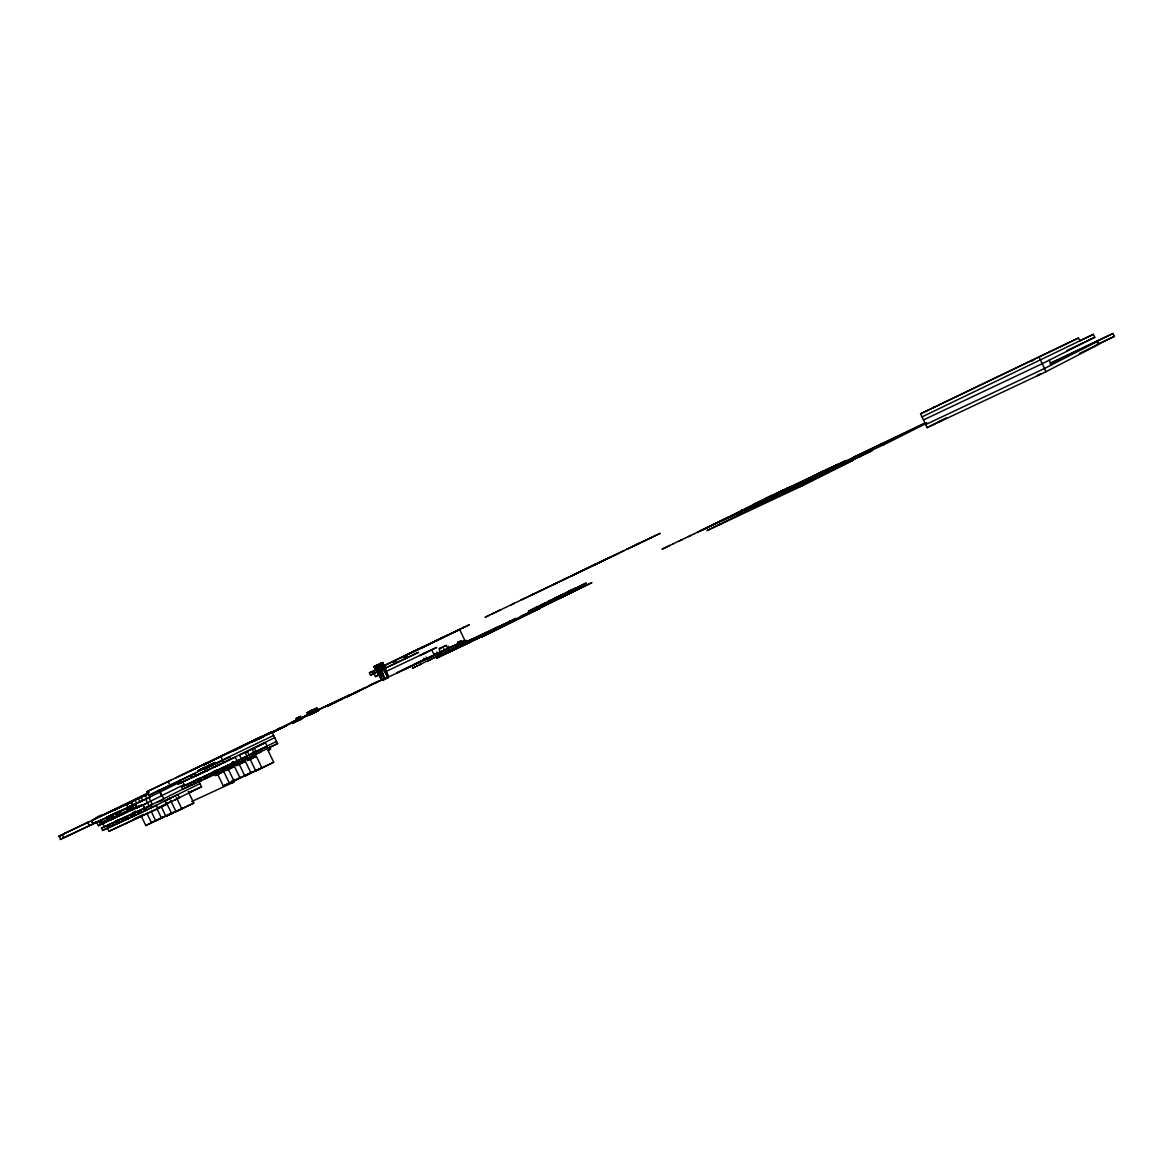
<?xml version="1.0" encoding="UTF-8"?>
<svg xmlns="http://www.w3.org/2000/svg" width="1173" height="1173" viewBox="0 0 1173 1173"><rect width="100%" height="100%" fill="white"/><g stroke="black" fill="none" stroke-linecap="round" stroke-linejoin="round"><path stroke-width="1.5" d="M558.069 596.573L561.794 594.711M547.454 601.793L551.178 599.96M205.422 771.277L207.357 770.441L195.818 775.94L218.237 765.133M540.636 605.165L544.404 603.303M449.376 647.907L448.247 648.464M242.899 745.749L239.512 747.304L243.529 745.911M438.658 652.965L437.353 653.669L438.687 652.95M130.32 809.355L120.423 814.238L130.086 809.693L129.045 807.244L129.397 810.03M142.329 805.265L184.616 784.341M820.499 472.66L819.077 473.437L831.261 467.528M124.939 811.995L110.951 818.666L120.892 813.769M129.206 807.039L128.37 807.552L129.704 806.965M107.975 819.575L106.86 817.258L108.972 816.247L110.086 818.549L100.555 823.035L110.497 818.138M546.794 604.227L548.935 603.142M129.851 807.464L131.024 809.781L137.842 806.54M302.048 717.553L305.552 716.278M463.731 641.763L459.259 643.992L465.402 641.015M533.656 610.415L551.838 601.617L533.26 610.62M244.629 745.031L261.887 736.571M118.488 816.056L120.35 814.971M120.467 814.15C123.224 814.326 118.136 813.05 120.379 811.379M205.026 767.347L215.275 762.494L211.023 764.547L212.298 763.902M127.212 807.992L128.942 807.009M387.486 678.126L382.75 662.437L388.263 677.613L382.002 680.237L374.114 666.587L375.052 666.132L377.501 670.648M308.396 712.099L310.992 710.853L307.165 712.7L308.47 715.427L312.795 713.331L311.519 710.589L312.751 713.375L318.235 710.765L316.915 708.037L311.432 710.691M314.335 712.554C317.282 711.205 310.244 714.562 315.566 712.011M122.535 806.159L127.285 803.945M99.426 820.733L100.702 822.962M462.631 642.349L456.282 645.385L459.479 643.83M298.441 717.348C306.402 713.58 290.64 721.087 298.602 717.319M125.144 804.942L129.822 802.728L124.015 805.484L125.071 804.971M329.774 704.43L340.067 699.489L334.95 702.114M460.901 642.335L461.971 641.807L461.312 642.144M309.701 714.812L310.816 714.284L309.54 711.556L310.977 714.225L313.865 712.847M1037.445 375.565L1040.715 374.011L1039.19 374.715M161.698 795.88L160.569 791.863L135.159 804.106L137.256 807.625M768.696 497.059L777.45 492.939M149.147 792.361L103.4 814.766C98.063 814.649 83.826 826.481 97.462 821.584M232.518 750.749L253.339 740.662M213.339 763.418L197.841 770.749L201.976 768.784M385.169 670.765L388.351 676.836L382.369 662.628L374.055 666.601L381.811 679.988L388.351 676.836L382.501 662.569M382.398 679.68L374.304 666.484M427.339 658.361L426.034 657.041M437.412 653.625L436.708 651.997M547.923 603.45L549.081 602.893L548.055 603.391M249.805 742.274L253.207 740.72M821.98 472.089L823.886 471.033M118.077 808.27L115.189 809.649L118.854 807.874L117.901 808.344M220.964 763.916L213.853 767.318L274.717 737.67M218.896 773.696L220.333 773.007L219.615 773.344M229.615 768.711L231.066 768.022L225.685 770.588L224.791 768.74M534.976 608.098L536.56 607.321M817.522 474.185L823.123 471.399M823.695 471.238L822.991 471.605L826.188 470.036M771.702 495.636L770.925 495.988M302.311 717.861L310.581 713.829M194.821 773.623L195.935 775.91M116.611 813.109C99.324 822.742 121.215 806.965 120.57 814.15M311.959 713.741L313.132 713.169L310.816 714.284M326.739 705.867L329.188 704.621M802.684 485.431L800.338 486.546L802.713 485.417M1079.937 341.006L1078.5 337.985L920.556 413.805L927.139 427.632L1045.993 371.694L1098.28 344.686L1096.872 341.724L1044.469 368.498L925.673 424.553M1079.395 353.542L1114.35 336.387L1112.986 333.499L1050.583 363M460.168 641.015L460.681 642.423L460.432 640.898C461.942 642.628 457.778 644.681 458.746 641.69M780.514 491.472L779.121 492.161L783.608 490.021M459.919 643.596L459.713 643.713M463.32 641.998L463.951 641.66M780.705 491.384L781.409 491.047M807.581 480.49L805.514 481.487L807.64 480.461M250.993 741.688L252.532 740.969M776.247 494.859L773.843 496.018L776.306 494.83M141.156 815.851L145.833 825.543L157.725 819.487M245.7 775.089L229.395 783.168L223.72 771.409L217.621 774.239L223.281 785.969L241.11 777.2M145.833 825.543L167.695 814.927M927.139 427.632L946.244 417.881M151.141 811.232L155.833 820.968L173.443 812.303L169.132 814.267M227.474 767.494L233.999 781.057L251.858 772.259L247.239 774.385M161.2 806.584L165.921 816.364L183.56 807.684M235.626 763.696L236.521 765.558C243.808 760.515 243.075 765.734 239.556 761.82L238.324 762.435L244.849 776.071L256.52 770.118M165.921 816.364L193.765 803.006L188.267 791.599M234.175 779.371A2.361 1.701 63.1 0 1 233.662 782.2L231.389 783.359A2.361 1.701 63.1 0 0 231.917 780.514M244.849 776.071L273.705 762.245L268.001 750.397L270.567 749.122L269.673 747.274M170.569 800.25L176.097 811.716L193.765 803.006M249.263 757.347L255.787 771.057L273.705 762.245M1049.996 363.85L1112.986 333.499M433.893 641.998L432.661 642.511M222.811 755.515L231.755 751.116M257.693 738.55L258.559 738.184M309.833 714.166L310.566 713.8L308.279 714.958M208.471 765.734L211.155 764.473M353.733 693.58L347.017 696.791L357.677 691.689M458.306 641.91L459.523 642.98M118.81 807.933L120.951 806.936M113.121 810.631L146.141 794.605L139.851 797.611M307.385 715.398L308.088 715.031M207.284 766.292L209.894 765.045M148.604 806.247L143.927 808.578L152.373 804.619L148.986 797.596L68.782 835.411M758.051 502.513L760.998 501.12L753.506 504.757M784.532 490.079C786.907 488.906 777.523 493.481 783.784 490.49M277.708 729.195L279.482 728.33L277.561 729.254M309.423 714.401L308.748 714.724M313.836 712.231L315.126 711.586M129.866 807.464L135.056 804.957M192.548 777.288L199.102 774.165M110.247 827.053L119.221 822.889L118.092 820.557L116.508 821.188L117.637 823.505M221.316 768.432L209.498 774.063L210.51 776.365L224.937 769.649L223.838 767.377L221.448 768.374M119.309 822.845L141.552 812.537L140.423 810.176L138.531 810.939M225.04 769.605L252.532 756.101L251.433 753.843L223.882 767.347M141.654 812.493L199.953 783.549M771.717 495.666L770.25 496.355L771.511 495.724M767.538 498.114L770.089 496.912M781.731 490.93L787.01 488.393M788.08 487.909L788.388 487.763M925.424 423.82L888.328 442.514L795.177 486.458L852.404 457.793L926.699 422.705M412.353 652.203L411.327 652.833L412.383 652.203M312.399 710.149C316.519 708.213 307.561 712.495 313.587 709.621M521.736 615.986L520.24 616.763L538.803 607.761L522.249 615.737M109.089 824.751L110.203 827.068L108.664 827.654L107.505 825.367L116.494 821.188M118.194 820.514L132.593 813.71M135.863 815.162L134.646 812.86L138.399 810.998M140.481 810.147L150.906 805.265M191.302 785.324L210.51 776.365M767.553 497.616L774.913 494.537L771.819 496.018L773.256 495.343M776.775 493.246L774.957 494.126L776.189 493.554M778.476 492.455L779.253 492.074M166.625 804.297L158.003 808.622L156.42 805.323L107.461 828.035L109.016 831.261L166.625 804.297L165.041 801.012M1080.186 340.595L1093.368 334.334L1094.761 337.296L1042.196 363.703L923.474 419.949M164.059 804.869L171.507 801.291M174.278 800.147L201.507 786.76L198.853 781.262M131.552 801.672L133.15 804.971L63.415 837.977C63.063 829.854 52.155 842.023 64.691 833.358M312.766 712.773L311.402 713.404L312.443 712.905M458.922 643.259L458.511 641.807M1030.671 361.299L1033.941 359.744L1032.416 360.463M190.173 783.08L209.043 774.283L210.128 776.555M191.639 785.148L190.598 782.89M247.474 757.993L241.843 760.808L242.738 762.655L240.025 763.916L239.131 762.069M736.453 513.789L742.67 510.68L729.269 517.176M104.749 826.54L101.508 828.153L102.608 830.455L109.118 827.214M225.363 769.459L224.292 767.157M743.667 510.387L757.069 503.877L750.911 506.971M783.813 490.446L782.45 491.091L783.285 490.71M786.189 489.302L786.907 488.95L785.661 489.522M119.617 822.698L118.532 820.352M175.407 778.036L271.857 731.732L277.576 743.594L252.811 755.691L253.72 757.553L250.978 758.828L250.084 756.966M758.198 503.525L763.872 500.695M795.382 485.006L798.872 483.305M801.482 481.986L797.376 484.068M764.268 500.695L771.614 497.015L697.158 532.41M815.176 475.285L819.003 473.467M141.962 812.332L140.863 809.971M213.207 772.215L214.982 775.558L217.621 774.239M214.982 775.558L219.674 773.344M217.548 772.127L218.427 773.96L223.72 771.409M225.685 770.588L234.483 766.409L240.172 778.227M836.041 465.285L825.953 470.094M835.44 465.637L836.554 465.051M836.95 464.86L838.021 464.317M228.28 767.127L229.16 768.975L234.483 766.409M242.738 762.655L245.362 761.35L251.081 773.212M246.535 758.608L247.43 760.471L252.899 757.861L251.477 758.55L250.494 756.732M253.72 757.553L256.33 756.248L262.078 768.168M853.401 457.294L925.673 422.661M313.997 709.416L315.449 712.07L313.646 709.577M304.921 716.586L303.191 717.421L305.024 716.527M299.775 719.767L292.18 723.448L302.297 718.521L299.614 719.797M203.149 772.259L201.463 773.022M225.069 761.966L223.325 762.773M116.142 820.88L119.397 819.253M132.256 812.86L135.657 811.159M188.325 779.224L182.709 781.878L184.469 785.543L247.004 756.218L245.172 752.421L239.483 755.089L241.315 758.887M276.505 741.365L252.518 753.301L267.239 746.424L265.421 742.641L250.699 749.547M265.421 742.641L252.136 749.151L253.984 752.963L267.239 746.424M711.718 525.313L764.488 499.038L846.07 460.49L825.587 470.754M772.904 495.065L765.353 498.672L766.101 498.305M147.71 806.76L200.04 780.558M722.143 520.548L728.418 517.396L709.944 526.296M771.204 496.37L770.397 496.766M233.588 764.561L230.964 765.866L231.843 767.729M823.226 471.311L821.012 472.382L822.947 471.458M827.771 469.244L826.642 469.786L828.417 468.863M249.233 742.582L245.978 744.21M248.867 742.817L250.597 741.893L249.541 742.436M291.886 722.421L299.995 718.492L291.886 722.421L292.341 723.374M306.241 715.955L308.558 714.812M307.502 715.31L305.2 715.97L307.135 715.046M427.236 658.39L429.274 657.423M213.222 764.811L222.313 760.559M459.552 645.297L460.842 644.651L455.857 646.822L516.047 618.391L461.854 644.989L488.056 632.394L487.162 632.804M471.913 639.476L473.174 638.83L468.701 640.898M96.611 822.097L98.356 825.704L111.494 819.282M115.936 816.995L120.863 814.561M485.079 634.256L436.473 658.302L512.85 621.162L482.821 635.429M119.675 811.042L109.514 816.012L111.259 819.634L121.42 814.649M131.479 809.942L121.332 814.927L123.488 813.901M135.027 804.165L129.734 806.54L131.493 810.176L142.461 805.045M181.639 786.951L190.143 783.095L191.228 785.353L182.724 789.194L181.639 786.951L184.791 785.382M195.818 779.913L198.97 778.344M1093.368 334.334L922.022 416.884M775.104 494.053L780.045 491.707M783.095 490.27L782.098 490.754M785.998 488.892L786.848 488.481M786.35 488.716L789.972 487M785.074 489.801L783.579 490.549L785.06 489.874M313.484 713.052L312.165 710.325L310.948 710.897M243.427 745.412L244.483 744.914M247.694 743.286L249.878 742.392M250.069 742.172L246.887 743.799L248.749 742.802L247.855 743.242M259.629 737.656L261.051 736.967M114.074 810.162L114.382 810.03M254.438 740.764L255.347 740.31L252.254 741.189M294.76 720.984L292.546 722.04L297.502 719.606M134.792 800.001L135.995 799.385L129.748 802.361M311.842 712.92L312.531 712.598M318.235 710.765C316.959 712.216 314.994 708.14 316.915 708.037M194.791 773.491L148.414 795.558L273.646 735.442M200.246 769.591L199.63 769.869M205.539 767.113L206.653 766.585M426.884 658.566L449.2 647.848L448.438 646.25M461.913 641.836L460.857 640.707M127.168 807.669L129.939 806.306M127.901 807.464L135.1 803.93M133.326 805.221L119.367 811.892M160.657 791.702L181.302 781.526M177.152 781.79L178.223 784.033L183.149 781.599M461.356 644.256L412.295 668.302L415.081 666.982M178.223 784.033L235.26 757.172L237.093 760.984M182.709 781.878L181.302 782.582L196.258 775.441M473.613 638.479L427.705 661L430.124 659.856M210.158 768.945L190.686 778.08M485.974 632.643L440.198 655.12L442.632 653.962M582.116 585.048L586.295 583.04L555.65 598.098L559.492 596.368L557.644 597.306M498.466 626.763L452.807 649.168L455.256 648.009M559.316 596.5L564.814 593.787L563.685 594.212M228.442 760.368L223.383 762.743M245.172 752.421L254.277 748.095L256.081 751.981L253.984 752.963M478.203 637.276L474.83 638.904M835.719 465.432L835.469 465.564M428.453 644.402L430.476 643.566M310.83 710.941L311.901 710.383M170.994 780.192L146.669 791.819L271.857 731.732M195.832 768.256L196.976 767.685L190.51 770.764M217.372 758.081L218.486 757.523L210.275 761.644M114.763 809.429L115.98 808.813L109.807 811.76M252.928 740.867L254.321 740.266M256.902 738.917L257.693 738.521M233.764 750.603L234.219 750.427M123.664 805.631L121.787 806.496M126.185 804.443L125.291 804.869M122.666 806.13L123.488 805.734M127.681 803.754L130.262 802.523L128.458 803.417M118.297 808.168L119.147 807.772M120.819 806.98L119.734 807.508L121.054 806.877M121.963 806.438L122.403 806.262M296.139 721.058L292.062 722.964M342.443 698.785L339.29 700.266L361.68 689.328M200.891 769.268L202.577 768.476M203.09 768.271L203.794 767.934M383.923 678.683L354.715 693.155M386.445 677.994L440.843 652.232C437.529 650.956 441.503 647.085 439.245 648.742M416.063 663.537L396.606 672.994L447.925 648.757L446.297 645.37L439.684 648.508M920.556 413.805L1078.5 337.985M403.468 669.724L409.098 666.938M428.042 657.848L414.773 664.314M420.579 661.631L426.503 658.742M426.811 658.654L424.567 659.754L423.79 658.156M181.39 779.752L179.117 780.866L180.187 783.109M441.972 651.528L464.86 640.429L459.655 629.578L403.908 656.352L405.066 658.742L418.072 652.525M440.843 652.232L436.473 654.387A3.798 2.346 64.6 0 1 432.72 651.997L431.664 649.813M108.004 816.76L110.775 815.396M212.46 765.177L204.527 769.077L205.627 771.365M126.537 807.904L129.734 806.335M538.04 606.456L528.363 611.236L576.075 587.864L567.146 592.086M545.298 602.878L544.551 603.23M552.072 599.535L551.339 599.887M553.788 598.597L557.981 596.617M562.732 594.271L561.867 594.682M459.127 645.517L451.869 649.021M471.487 639.681L464.215 643.2M563.597 596.339C559.257 598.479 570.84 593.289 563.319 596.471M138.942 806.1L140.775 805.206M821.012 472.382L820 472.91M834.282 466.121L835.088 465.769M428.717 644.197L429.406 643.874M420.095 655.428L425.975 652.525L423.937 653.508L424.831 653.068M439.215 648.83L446.297 645.37M182.299 774.781L207.68 762.626L201.184 765.734M203.765 764.649L238.53 748.301M240.876 746.644L257.561 738.609M244.175 745.705L293.074 721.644M255.098 740.53L266.08 735.31M266.814 735.031L274.541 731.234L271.124 732.846M318.704 709.592L319.686 709.108L317.678 710.076M113.898 810.264L116.332 809.106M327.619 705.34L284.643 726.527L286.139 725.808M126.552 804.267L124.059 805.47M277.576 730.061L286.505 725.794M317.78 710.017L318.543 709.65L316.373 710.721M115.306 809.546L114.675 809.869M64.559 833.446L148.487 793.725M364.099 688.155L362.75 688.815M312.458 713.492L311.519 710.589M328.836 705.384L342.208 698.888M354.818 692.642L357.794 691.249M356.607 692.246L355.346 692.862L357.618 691.718M203.325 768.168L204.043 767.816L202.782 768.374M417.617 662.936L421.957 660.839M208.53 765.69L209.659 765.148M438.819 652.921L443.174 650.81M206.595 766.599L204.689 767.479M211.8 764.195L213.911 763.154L212.152 764.019L212.914 763.667M191.727 774.913L190.979 775.28L192.167 777.494M131.317 805.631L132.124 805.235M797.581 483.95L799.531 482.997M821.173 472.572L829.912 468.144M134.646 812.86L135.408 815.382M423.086 646.997L421.943 647.716M594.344 564.858L595.151 564.374M636.133 544.815L639.857 543.055M636.074 544.873L638.742 543.568M378.556 675.062L375.477 676.557L374.026 673.522L377.002 672.1L370.536 675.208L369.407 672.847L469.273 624.769L375.595 669.666M211.946 760.647L214.644 759.327M221.228 756.38L215.759 759.034M240.26 747.069L237.474 748.418M243.28 745.485L243.969 745.163M255.098 739.767L256.037 739.327L255.245 739.694M259.013 737.949L260.113 737.421M234.409 750.295L237.62 748.741M244.204 745.046L245.054 745.192L243.588 745.339M259.204 738.506L260.67 737.802M275.039 731.175L271.623 732.832L284.262 726.644L278.514 729.401M299.877 719.078L300.64 718.712L299.745 719.122M119.734 807.083L124.235 804.913M134.807 800.177L129.646 802.669M277.385 730.163L271.476 732.978M436.708 653.933L435.124 654.695M181.302 779.796L180.246 780.324L181.434 782.523M549.682 602.907L565.005 595.4L546.398 604.432M550.137 602.687L549.551 602.966M712.451 524.976L714.284 524.111L712.744 524.83M110.849 818.138L109.514 818.769L108.459 816.481M769.239 497.308L771.101 496.384M802.479 481.546L803.168 481.194L802.361 481.766M826.452 469.874L827.2 469.508M428.907 644.094L427.72 644.945M440.579 638.523L439.655 638.962L443.042 637.54M440.711 638.493L440.462 638.581M443.878 637.144L443.174 637.482M636.895 544.448L626.822 549.331L627.482 549.008M639.666 543.128L637.672 544.081M203.061 765.324L204.601 764.576M255.714 739.474L257.356 738.682L256.667 739.019M307.546 714.856L306.285 715.457L308.132 714.562M303.954 716.644L302.678 717.26M325.317 706.498L328.557 704.929M269.482 733.638L270.274 733.257M313.103 712.583L311.388 713.433L312.399 712.641M352.662 693.771L313.396 712.026M298.323 720.413L300.449 719.445L299.276 716.996M414.362 664.505L412.735 665.296M429.685 657.217L431.532 656.323M211.712 764.18L211.037 764.547M523.393 615.297L523.832 615.077M118.458 815.162C115.057 812.948 120.687 810.162 120.071 814.399M149.044 797.552L150.085 797.054L149.015 794.839M825.367 470.857L694.299 533.774M233.632 761.776L231.682 762.597M455.593 631.514L453.731 632.408M485.065 617.291L500.856 609.725M531.574 595.004L611.06 556.779M563.363 579.682L569.316 576.955M587.702 568.025L595.239 564.345M594.828 564.55L595.532 564.198M597.644 563.201L605.561 559.404M607.629 558.421L609.08 557.718M582.952 570.43L578.098 572.747M593.538 565.371L599.286 562.629M622.907 551.207L624.139 550.606M641.734 542.146L643.215 541.442M646.147 540.02L644.124 541.002M646.103 540.049L647.041 539.595M383.732 668.918L404.494 658.962M303.191 717.421C305.288 716.41 301.006 717.993 302.942 717.553M307.238 715.471L310.083 713.609M314.511 712.539L312.209 712.759M335.214 701.982L349.715 694.871L349.041 695.178M336.959 701.469L323.983 707.128M420.374 664.343C417.94 665.531 423.174 662.98 420.594 664.255M474.083 639.021C471.678 640.194 476.971 637.657 474.347 638.904M828.695 468.731L829.472 468.364M801.071 482.176L800.03 482.69L802.288 481.604M802.64 481.634L804.209 480.901L801.702 481.912M815.543 475.256L812.171 476.912L821.804 472.045M251.433 753.74L253.295 752.817L251.843 753.491M374.832 666.235L381.811 679.988L375.609 665.853L376.577 665.399L384.92 679.343L382.897 680.325M381.899 664.563L381.225 663.17L380.243 663.639L380.902 665.032M416.87 649.842L417.749 649.446L416.972 649.798M428.204 644.432L429.157 643.992M520.709 600.209L532.865 594.388M612.746 556.075L617.907 553.612M591.163 566.544L623.274 551.046M631.47 547.073L660.15 533.334L577.043 573.113M312.414 710.208L313.719 712.92M313.821 709.504L315.17 712.231L317.15 711.263M312.047 713.111L311.314 713.448M410.022 666.484L411.488 665.78M754.356 504.346L756.688 503.232M766.145 498.686C763.77 499.845 768.975 497.352 766.409 498.554M808.549 478.657C806.159 479.816 811.481 477.279 808.813 478.525M820.557 472.983L824.81 470.901L823.167 471.634M232.43 762.23L233.178 761.878M232.518 762.318L231.77 762.685M376.269 668.962L375.58 665.868L377.413 665.003M379.392 664.05L381.225 663.17M379.128 667.965L380.228 667.437M409.069 653.581L410.286 652.994M414.978 650.722L409.201 653.522M420.33 648.185L425.887 645.531M431.708 642.76L437.28 640.091M409.832 653.39L403.277 656.572M419.861 648.64L413.776 651.558M441.195 638.449L433.086 642.349M441.84 637.951L448.775 634.593M462.851 627.834L463.951 627.32M540.049 590.943L544.565 588.787M553.157 584.682L556.882 582.893M577.292 572.996L574.609 574.271M579.887 571.764L581.632 570.928M607.731 558.363L608.494 558.011M649.461 538.451L651.044 537.689M382.589 666.543L384.671 665.546L385.814 667.921M408.615 653.977L409.92 653.346M424.626 646.47L422.06 647.569M424.377 646.484L433.174 642.276M443.233 637.276L444.024 636.88M486.047 616.822L487.03 616.353M488.467 615.649L489.464 615.18M491.692 614.109L514.317 603.289M531.853 594.872L533.114 594.256M570.65 576.354L574.609 574.462M587.981 568.069L570.591 576.339M590.532 566.852L587.013 568.509M598.245 563.084L599.198 562.629M405.066 658.742L407.163 657.745L406.019 655.34M933.943 407.368C929.881 409.333 938.517 405.198 934.353 407.178M425.975 652.643L425.213 653.009M251.99 741.893L252.84 741.483M335.273 701.85L332.047 703.375M239.439 747.861L241.213 747.01M261.52 737.392L263.177 736.6M205.084 764.4L202.973 765.412M208.838 762.553L205.231 764.327L206.096 763.872M461.429 642.071L460.974 640.634M465.388 641.044L466.649 640.429L465.593 640.927M822.038 471.869L819.722 473.13M416.723 666.176L417.808 665.663M669.944 545.372L661.983 549.199L665.135 547.732M785.925 489.977C780.265 492.733 791.951 487.074 786.174 489.903M482.47 635.839L488.232 633.083M492.264 630.986L497.997 628.244M462.397 645.766L467.382 643.391M472.514 640.766L477.455 638.405M883.606 444.611C880.864 445.96 886.759 443.101 883.856 444.523M63.489 837.903L60.219 839.501L68.958 835.293M859.794 456.62C856.95 458.013 863.035 455.065 860.029 456.532M940.511 421.151C936.479 423.13 945.057 419.04 940.922 420.96M103.488 823.241L102.476 823.725L101.318 821.32M510.856 604.945L577.424 573.128M369.407 672.847L371.782 671.718L372.911 674.079L370.536 675.208M400.917 657.701L402.75 656.821M410.169 653.229L423.365 646.866M433.424 642.232L434.523 641.631M385.961 667.833L418.6 652.32M1032.196 360.58L1030.832 361.225M315.83 708.551L314.408 709.196M207.548 763.212L209.982 762.054M376.474 682.349L378.908 681.205M379.641 680.809L382.061 679.651M576.295 587.937L578.993 586.647M579.213 586.485L581.911 585.21M557.835 597.233L548.187 601.778L555.137 598.45M61.846 834.751L88.664 821.95M742.128 510.196C745.72 508.525 738.726 511.824 742.216 510.182M818.769 473.716L820.088 472.983M115.628 809.414L114.851 809.795M476.678 637.32L485.622 632.951L481.091 635.062M665.326 547.571L672.935 544.008M673.053 543.876L682.334 539.448M431.957 642.892L434.01 641.954M436.767 640.59L437.896 640.047M375.477 676.557L378.776 674.988M384.993 671.982L436.781 647.379L419.89 655.531M1066.756 350.58L1094.761 337.296M307.165 712.7C308.924 710.691 311.153 715.31 308.47 715.427M242.034 746.615L242.811 746.248L241.887 746.805M314.569 711.85L317.311 710.545M310.977 714.225C309.584 707.524 309.54 714.078 311.798 713.844M464.948 641.25L464.141 641.646M816.452 474.948L817.258 474.566M688.39 536.574L693.976 533.994M710.691 525.797L700.149 530.885L707.539 527.439M679.123 541.046L685.193 538.158M685.384 537.996L691.102 535.357M522.132 616.573L540.21 608.054M205.275 771.291L208.545 769.737M111.259 819.634L113.4 818.607L111.655 815M131.493 810.176L133.663 809.15L131.904 805.499L131.244 805.968M300.435 718.155L310.156 713.551M368.718 685.882L376.357 682.275L326.886 706.41L331.812 703.991M413.864 664.519L464.86 640.429M307.062 715.545L308.191 714.548M313.616 712.319L318.118 710.149M753.33 504.581L836.349 465.373M240.113 747.641L240.978 747.23L232.943 751.101M301.52 718.243L304.071 717.026M387.926 677.891L385.888 678.742M450.535 649.651L448.409 650.648M462.866 643.83L460.065 645.15M475.314 637.965L472.484 639.3M124.749 805.147L125.936 804.121L97.755 817.596M1038.97 374.861L1037.606 375.492M784.84 489.947L784.15 490.27L785.236 489.728M818.461 473.745L817.581 474.171M331.519 703.639L329.76 704.445M316.241 711.043L317.15 710.618M254.145 741.087L263.925 736.468M315.948 711.791L314.54 709.181M485.036 633.376L498.188 627.027L493.584 629.168M1096.271 344.906L1114.35 336.387M472.998 640.297L501.443 626.661M462.998 645.238L491.678 631.499M452.851 650.267L479.449 637.643M446.429 653.449L469.288 642.687M212.108 765.456L212.87 765.001L213.97 767.274M207.196 767.758L229.747 757.069L230.861 759.356M102.066 819.546L99.324 820.851M236.184 749.503L234.835 750.134M297.913 720.647L297.092 721.028L295.977 718.55M478.32 637.995L481.751 636.411M468.247 642.995L471.678 641.396M96.904 818.006L91.714 820.426M201.859 768.858L201.082 769.18M129.954 807.42L135.995 804.59M227.929 765.353L229.102 767.597M98.473 821.247L93.341 823.622M224.014 762.45L220.861 756.702M111.186 817.948L109.69 818.651M131.083 809.766L138.634 806.232M251.946 753.345L260.127 749.518L261.212 751.761L223.559 769.312M213.735 771.453L217.005 769.928M141.581 805.396L102.813 823.49L104.368 826.73L143.165 808.681M256.125 751.908L249.145 755.163L247.312 751.365M98.356 825.704L100.599 824.648L98.869 821.056M147.549 802.845L137.006 807.772M187.475 784.224L188.56 786.467M269.423 747.392L277.576 743.594M210.466 775.412L217.02 772.362M581.178 585.518L582.834 584.74M575.342 588.406L576.999 587.629M578.274 586.955L579.931 586.192M375.448 682.862L376.753 682.261M378.615 681.308L379.92 680.707M245.582 744.474L246.711 743.961M540.24 608.039L591.94 582.6L487.191 632.965L522.073 616.602M203.325 779.033L252.532 756.101M267.84 750.383L270.567 749.122M157.065 802.097C168.809 798.857 162.109 798.93 158.854 790.001M101.508 828.153L107.505 825.367M245.362 761.35L236.521 765.558M250.054 759.166L256.33 756.248M247.43 760.471L250.157 759.21M164.865 800.631L177.871 794.59L179.454 797.845L156.669 808.373M129.836 809.722C134.836 806.907 126.229 813.094 128.707 807.405M102.608 830.455L108.649 827.669M188.53 792.757L201.507 786.76M188.926 792.669L192.064 791.203M133.898 818.915L143.649 814.399M109.016 831.261L158.003 808.622M134.323 813.021L132.622 813.695L133.751 816.027M258.075 769.415L261.183 767.992M223.281 785.969L229.395 783.168M191.712 801.54L233.662 782.2M159.147 818.842L163.414 816.892M491.634 630.414L484.772 633.699M128.4 807.537L129.587 809.942M221.506 768.344L222.635 770.602M138.575 810.91L139.734 813.241M188.149 783.931L189.264 786.159M383.351 680.076L382.501 679.856M375.609 665.853L384.509 678.727L379.92 663.801L387.808 677.232L380.932 663.317M374.114 666.587L381.474 678.229M374.451 666.425L381.518 678.199L379.949 675.164M377.662 664.871L384.509 678.727L378.806 664.329M59.09 836.07L60.644 839.311M293.705 721.556L294.174 722.509M266.388 747.069L267.107 748.55M234.292 762.377L235.392 764.664M228.926 764.884L230.025 767.157M226.961 765.808L228.061 768.095M220.509 768.814L221.609 771.101M220.201 770.881L221.096 772.728M217.694 770.236L218.794 772.508M217.24 770.456L218.339 772.728M216.756 772.494L217.635 774.327M215.114 771.335L216.213 773.608M214.395 771.658L215.495 773.931M212.166 772.714L213.266 774.986M206.976 775.133L208.061 777.406M206.257 775.47L207.342 777.728M203.985 776.526L205.084 778.784M202.958 777.025L204.043 779.283M200.275 778.359L201.36 780.631M199.821 778.579L200.906 780.837M197.797 779.415L198.882 781.673M197.093 779.737L198.178 781.995M194.307 781.042L195.392 783.285M193.281 781.541L194.366 783.784M189.835 775.822L190.92 778.08M176.405 797.552L181.962 809.047M168.223 781.555L170.026 785.294M166.199 802.273L171.727 813.71M156.874 808.578L161.581 818.343M147.124 791.599L148.927 795.338M150.467 805.382L151.596 807.742M145.261 795.279L146.874 798.593M145.76 799.15L149.147 806.174M141.141 797.215L142.739 800.543M145.481 807.698L146.61 810.044M145.745 810.455L143.018 804.913L144.499 808.344M146.845 813.226L151.537 822.933M143.605 808.593L144.734 810.939M138.355 798.578L139.968 801.907M135.144 800.133L136.742 803.461M135.482 803.945L137.182 807.684L135.364 804.004M137.622 811.364L138.751 813.71M131.376 801.833L132.974 805.147M130.892 802.068L132.49 805.382M131.977 813.989L133.092 816.32M126.479 804.062L128.077 807.347M128.077 807.801L129.206 810.132M127.886 807.889L129.001 810.22M127.681 807.977L128.81 810.323M130.863 814.502L131.992 816.833M127.49 808.08L128.619 810.411M127.139 808.241L128.444 810.499M126.845 808.388L127.96 810.719M129.851 814.986L130.98 817.317M127.109 816.364L128.238 818.71M126.669 816.584L127.798 818.915M125.042 817.214L126.156 819.546M124.397 817.508L125.526 819.824M122.285 818.49L123.414 820.807M118.752 812.156L119.881 814.487M118.561 812.259L119.69 814.575M118.37 812.346L119.485 814.678M118.18 812.449L119.294 814.766M121.288 818.974L122.403 821.291M117.989 812.537L119.103 814.854M117.623 812.698L118.928 814.942M116.391 813.197L117.505 815.514M115.878 821.467L116.992 823.783M113.297 822.669L114.411 824.986M109.925 816.32L111.039 818.637M112.285 823.153L113.414 825.469M108.649 816.393L109.763 818.71M108.283 816.569L109.397 818.886M108.077 816.672L109.206 818.989M107.696 816.863L109.001 819.077M107.505 816.951L108.62 819.267M107.33 817.038L108.444 819.355M107.154 817.112L108.268 819.428M109.529 824.546L110.643 826.862M106.934 825.631L108.048 827.933M87.755 822.434L89.339 825.689M458.188 641.968L458.834 643.303M457.763 642.174L458.408 643.508M443.878 648.596L444.655 650.223M380.609 665.179L381.269 666.572M376.577 665.399L377.237 666.792M375.316 672.921L374.187 670.56L373.249 671L374.378 673.361M316.167 708.389L317.472 711.117M307.267 712.641L308.587 715.354M1097.767 341.27L1099.174 344.217M1049.175 360.199L1051.433 364.935M1039.161 357.31L1045.993 371.694M382.677 664.373L388.351 676.836L383.146 664.153M381.768 662.906L387.779 677.144M384.949 678.727A3.71 2.39 64.6 0 1 383.307 678.668M788.974 487.895L785.851 489.39L788.974 487.895M560.151 597.907L578.304 589.125L560.151 597.907M171.243 797.801L167.534 799.59L171.243 797.801M718.477 525.093L720.765 524.008L718.477 525.093M297.37 720.266L298.631 719.679L297.37 720.266M574.315 591.001L575.474 590.444L574.315 591.001M561.061 597.248L562.219 596.705L561.061 597.248M536.134 609.286L537.278 608.743L536.134 609.286M569.198 591.192L570.972 590.342L569.198 591.192M534.961 609.564L536.105 609.022L535.035 609.52M508.847 621.837L510.71 620.942L508.847 621.837M780.368 494.082L782.42 493.1L780.368 494.082M334.76 702.627L336.402 701.85L334.76 702.627M371.826 684.446L373.381 683.698L371.944 684.387M318.836 709.768L320.654 708.888L318.836 709.768M853.182 460.227L805.939 484.053L707.026 530.621L757.509 505.328L853.182 460.227M871.847 450.828L769.591 499.287L871.847 450.828M528.95 613.582L481.194 637.262L539.712 608.508L528.95 613.582M131.611 801.877L127.432 803.901L131.611 801.877M395.301 660.472L393.204 661.469L394.348 663.845L396.445 662.848L395.301 660.472"/></g></svg>
